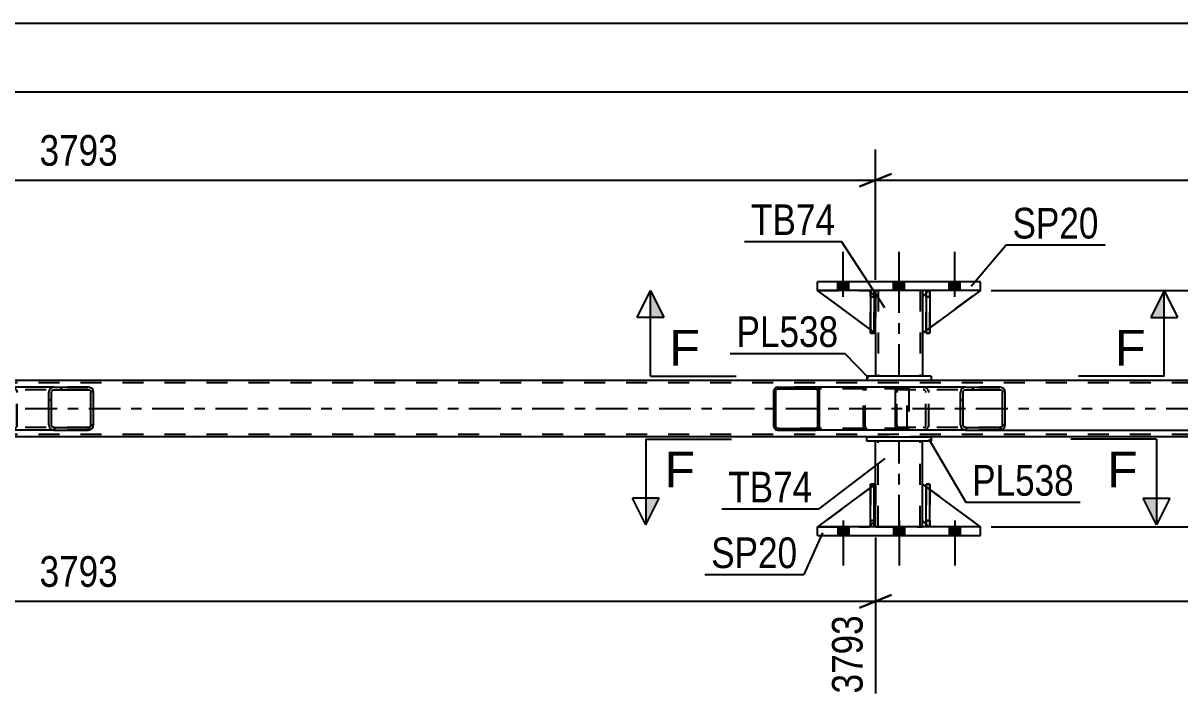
# Model space of a CAD drawing. Header units: millimetres. Extents: x 0 to 841, y 0 to 594.
# Drawn here: x 170.6 to 278.6, y 211.2 to 274.4 of the extents above; entities that cross this region are included whole.
import ezdxf

# ---------------------------------------------------------------- set-up
doc = ezdxf.new("R2010")
doc.units = ezdxf.units.MM
doc.linetypes.add('DXK_LINE_DOT2', pattern=[3.9198, 1.9599, -1.9599])
doc.linetypes.add('DXK_LINE_DOT3', pattern=[5.9187, 2.979, -0.9799, 0.9799, -0.9799])
doc.styles.add('Arial', font='ARIAL.TTF', dxfattribs={"height": 0.2})
doc.styles.add('Arial Narrow', font='ARIALN.TTF', dxfattribs={"height": 0.2})

# ---------------------------------------------------------------- blocks, each defined once
blk = doc.blocks.new('Bolt-318889060-3407 - 3381')
at = {"linetype": 'Continuous'}
for points in [[(246.66, 249.46), (247.7, 249.46), (247.7, 250.26), (246.66, 250.26)], [(246.66, 249.46), (247.7, 249.46), (247.7, 250.26), (246.66, 250.26)], [(246.66, 249.46), (247.7, 249.46), (247.7, 250.26), (246.66, 250.26)], [(251.86, 249.46), (252.9, 249.46), (252.9, 250.26), (251.86, 250.26)], [(251.86, 249.46), (252.9, 249.46), (252.9, 250.26), (251.86, 250.26)], [(257.06, 249.46), (258.1, 249.46), (258.1, 250.26), (257.06, 250.26)], [(257.06, 249.46), (258.1, 249.46), (258.1, 250.26), (257.06, 250.26)], [(257.06, 249.46), (258.1, 249.46), (258.1, 250.26), (257.06, 250.26)]]:
    blk.add_hatch(color=1, dxfattribs=at).paths.add_polyline_path(points)
at = {"color": 1, "linetype": 'Continuous'}
for p, q in [((247.18, 248.86), (247.18, 253.06)), ((247.18, 248.86), (247.18, 253.06)), ((247.18, 248.86), (247.18, 253.06)), ((252.38, 248.86), (252.38, 253.06)), ((252.38, 248.86), (252.38, 253.06)), ((257.58, 248.86), (257.58, 253.06)), ((257.58, 248.86), (257.58, 253.06)), ((257.58, 248.86), (257.58, 253.06)), ((246.66, 249.46), (246.66, 250.26)), ((246.66, 249.46), (246.66, 250.26)), ((246.66, 249.46), (246.66, 250.26)), ((247.7, 249.46), (247.7, 250.26)), ((247.7, 249.46), (247.7, 250.26)), ((247.7, 249.46), (247.7, 250.26)), ((251.86, 249.46), (251.86, 250.26)), ((251.86, 249.46), (251.86, 250.26)), ((252.9, 249.46), (252.9, 250.26)), ((252.9, 249.46), (252.9, 250.26)), ((257.06, 249.46), (257.06, 250.26)), ((257.06, 249.46), (257.06, 250.26)), ((257.06, 249.46), (257.06, 250.26)), ((258.1, 249.46), (258.1, 250.26)), ((258.1, 249.46), (258.1, 250.26)), ((258.1, 249.46), (258.1, 250.26))]:
    blk.add_line(p, q, dxfattribs=at)
blk = doc.blocks.new('Part-318889060-3523 - 3381')
at = {"linetype": 'Continuous'}
h = blk.add_hatch(dxfattribs=at)
h.set_pattern_fill('', scale=0.7, style=0, pattern_type=0)
h.set_pattern_definition([(45, (244.9313, 240.2271), (-1.57154, 1.57154), [])])
h.paths.add_polyline_path([(244.96, 240.1), (244.93, 240.23), (244.86, 240.33), (244.75, 240.4), (244.62, 240.42), (241.04, 240.42), (240.91, 240.4), (240.8, 240.33), (240.73, 240.23), (240.7, 240.1), (240.7, 236.74), (240.73, 236.62), (240.8, 236.52), (240.91, 236.45), (241.04, 236.42), (244.62, 236.42), (244.75, 236.45), (244.86, 236.52), (244.93, 236.62), (244.96, 236.74)])
h.paths.add_polyline_path([(244.77, 236.68), (244.74, 236.63), (244.68, 236.6), (244.62, 236.58), (241.04, 236.58), (240.98, 236.6), (240.92, 236.63), (240.88, 236.68), (240.87, 236.74), (240.87, 240.1), (240.88, 240.17), (240.92, 240.22), (240.98, 240.25), (241.04, 240.26), (244.62, 240.26), (244.68, 240.25), (244.74, 240.22), (244.77, 240.17), (244.79, 240.1), (244.79, 236.74)])
at = {"color": 2, "linetype": 'Continuous'}
for p, q in [((240.73, 240.23), (240.7, 240.1)), ((240.7, 236.74), (240.7, 240.1)), ((240.87, 240.1), (240.88, 240.17)), ((240.87, 236.74), (240.87, 240.1)), ((240.88, 240.17), (240.92, 240.22)), ((241.04, 240.42), (240.91, 240.4)), ((240.92, 240.22), (240.98, 240.25)), ((240.98, 240.25), (241.04, 240.26)), ((241.04, 240.42), (244.62, 240.42)), ((241.04, 240.26), (244.62, 240.26)), ((252.31, 240.42), (244.62, 240.42)), ((244.75, 240.4), (244.62, 240.42)), ((244.62, 240.26), (244.68, 240.25)), ((244.68, 240.25), (244.74, 240.22)), ((244.74, 240.22), (244.77, 240.17)), ((244.77, 240.17), (244.79, 240.1)), ((244.79, 236.74), (244.79, 240.1)), ((244.96, 240.1), (244.93, 240.23)), ((244.96, 236.74), (244.96, 240.1)), ((240.7, 236.74), (240.73, 236.62)), ((240.88, 236.68), (240.87, 236.74)), ((240.92, 236.63), (240.88, 236.68)), ((240.98, 236.6), (240.92, 236.63)), ((241.04, 236.58), (240.98, 236.6)), ((241.04, 236.58), (244.62, 236.58)), ((244.68, 236.6), (244.62, 236.58)), ((244.74, 236.63), (244.68, 236.6)), ((244.77, 236.68), (244.74, 236.63)), ((244.79, 236.74), (244.77, 236.68)), ((244.93, 236.62), (244.96, 236.74)), ((240.91, 236.45), (241.04, 236.42)), ((241.04, 236.42), (244.62, 236.42)), ((244.62, 236.42), (244.75, 236.45)), ((252.31, 236.42), (244.62, 236.42))]:
    blk.add_line(p, q, dxfattribs=at)
at = {"color": 7, "linetype": 'DXK_LINE_DOT2'}
for p, q in [((244.62, 240.42), (241.04, 240.42)), ((252.97, 240.26), (241.04, 240.26)), ((249.05, 240.1), (249.08, 240.23)), ((249.05, 236.74), (249.05, 240.1)), ((249.23, 240.17), (249.22, 240.1)), ((249.22, 236.74), (249.22, 240.1)), ((249.27, 240.22), (249.23, 240.17)), ((249.26, 240.4), (249.39, 240.42)), ((249.27, 240.22), (249.29, 240.23)), ((249.29, 240.23), (249.33, 240.25)), ((249.33, 240.25), (249.39, 240.26)), ((252.97, 240.42), (252.31, 240.42)), ((252.97, 240.42), (253.1, 240.4)), ((253.03, 240.25), (252.97, 240.26)), ((253.09, 240.22), (253.03, 240.25)), ((253.12, 240.17), (253.09, 240.22)), ((253.14, 240.1), (253.12, 240.17)), ((253.14, 236.74), (253.14, 240.1)), ((253.28, 240.23), (253.31, 240.1)), ((253.31, 240.1), (253.31, 236.74)), ((252.97, 236.58), (241.04, 236.58)), ((249.08, 236.62), (249.05, 236.74)), ((249.22, 236.74), (249.23, 236.68)), ((249.23, 236.68), (249.27, 236.63)), ((249.27, 236.63), (249.29, 236.62)), ((249.29, 236.62), (249.33, 236.6)), ((249.33, 236.6), (249.39, 236.58)), ((252.97, 236.58), (253.03, 236.6)), ((253.03, 236.6), (253.09, 236.63)), ((253.09, 236.63), (253.12, 236.68)), ((253.12, 236.68), (253.14, 236.74)), ((253.31, 236.74), (253.28, 236.62)), ((244.62, 236.42), (241.04, 236.42)), ((249.39, 236.42), (249.26, 236.45)), ((252.97, 236.42), (252.31, 236.42)), ((253.1, 236.45), (252.97, 236.42))]:
    blk.add_line(p, q, dxfattribs=at)
at = {"color": 2, "linetype": 'Continuous'}
for centre, start, end in [((241.03, 240.09), 110.7583, 155.68), ((244.63, 240.09), 24.32, 69.2417), ((241.03, 236.76), 204.32, 249.2417), ((244.63, 236.76), 290.7583, 335.68)]:
    blk.add_arc(centre, 0.331, start, end, dxfattribs=at)
at = {"color": 7, "linetype": 'DXK_LINE_DOT2'}
for centre, start, end in [((249.38, 240.09), 110.7583, 155.68), ((252.98, 240.09), 24.32, 69.2417), ((249.38, 236.76), 204.32, 249.2417), ((252.98, 236.76), 290.7583, 335.68)]:
    blk.add_arc(centre, 0.331, start, end, dxfattribs=at)
blk = doc.blocks.new('Bolt-318889060-3406 - 3381')
at = {"linetype": 'Continuous'}
for points in [[(247.7, 227.38), (246.66, 227.38), (246.66, 226.58), (247.7, 226.58)], [(247.7, 227.38), (246.66, 227.38), (246.66, 226.58), (247.7, 226.58)], [(247.7, 227.38), (246.66, 227.38), (246.66, 226.58), (247.7, 226.58)], [(252.9, 227.38), (251.86, 227.38), (251.86, 226.58), (252.9, 226.58)], [(252.9, 227.38), (251.86, 227.38), (251.86, 226.58), (252.9, 226.58)], [(258.1, 227.38), (257.06, 227.38), (257.06, 226.58), (258.1, 226.58)], [(258.1, 227.38), (257.06, 227.38), (257.06, 226.58), (258.1, 226.58)], [(258.1, 227.38), (257.06, 227.38), (257.06, 226.58), (258.1, 226.58)]]:
    blk.add_hatch(color=1, dxfattribs=at).paths.add_polyline_path(points)
at = {"color": 1, "linetype": 'Continuous'}
for p, q in [((247.18, 227.98), (247.18, 223.78)), ((247.18, 227.98), (247.18, 223.78)), ((247.18, 227.98), (247.18, 223.78)), ((252.38, 227.98), (252.38, 223.78)), ((252.38, 227.98), (252.38, 223.78)), ((257.58, 227.98), (257.58, 223.78)), ((257.58, 227.98), (257.58, 223.78)), ((257.58, 227.98), (257.58, 223.78)), ((246.66, 227.38), (246.66, 226.58)), ((246.66, 227.38), (246.66, 226.58)), ((246.66, 227.38), (246.66, 226.58)), ((247.7, 227.38), (247.7, 226.58)), ((247.7, 227.38), (247.7, 226.58)), ((247.7, 227.38), (247.7, 226.58)), ((251.86, 227.38), (251.86, 226.58)), ((251.86, 227.38), (251.86, 226.58)), ((252.9, 227.38), (252.9, 226.58)), ((252.9, 227.38), (252.9, 226.58)), ((257.06, 227.38), (257.06, 226.58)), ((257.06, 227.38), (257.06, 226.58)), ((257.06, 227.38), (257.06, 226.58)), ((258.1, 227.38), (258.1, 226.58)), ((258.1, 227.38), (258.1, 226.58)), ((258.1, 227.38), (258.1, 226.58))]:
    blk.add_line(p, q, dxfattribs=at)
blk = doc.blocks.new('Part-318889060-3601 - 3381')
at = {"color": 2, "linetype": 'Continuous'}
for p, q in [((249.73, 227.38), (249.73, 231.38)), ((249.73, 231.38), (250.05, 231.38)), ((250.05, 227.38), (250.05, 231.38)), ((249.73, 227.38), (249.73, 227.38)), ((249.73, 227.38), (249.73, 227.38)), ((250.05, 227.38), (249.73, 227.38)), ((250.05, 227.38), (250.05, 227.38))]:
    blk.add_line(p, q, dxfattribs=at)
at = {"color": 7, "linetype": 'DXK_LINE_DOT2'}
for p, q in [((249.73, 231.38), (249.73, 227.98)), ((250.05, 227.98), (250.05, 231.38)), ((249.73, 227.98), (249.73, 227.38)), ((249.73, 227.98), (250.05, 227.98)), ((250.05, 227.38), (250.05, 227.98)), ((249.73, 227.38), (249.73, 227.38)), ((250.05, 227.38), (250.05, 227.38)), ((250.05, 227.38), (250.05, 227.38))]:
    blk.add_line(p, q, dxfattribs=at)
blk = doc.blocks.new('Part-318889060-3461 - 3381')
at = {"color": 2, "linetype": 'Continuous'}
for p, q in [((249.38, 241.06), (111.6, 241.06)), ((504.59, 241.06), (255.38, 241.06)), ((249.38, 235.78), (111.6, 235.78)), ((504.59, 235.78), (255.38, 235.78))]:
    blk.add_line(p, q, dxfattribs=at)
at = {"color": 7, "linetype": 'DXK_LINE_DOT2'}
for p, q in [((255.38, 241.06), (249.38, 241.06)), ((773.71, 240.82), (111.6, 240.82)), ((773.71, 236.02), (111.6, 236.02)), ((255.38, 235.78), (249.38, 235.78))]:
    blk.add_line(p, q, dxfattribs=at)
at = {"color": 7, "linetype": 'DXK_LINE_DOT3'}
blk.add_line((111.6, 238.42), (773.71, 238.42), dxfattribs=at)
blk = doc.blocks.new('Part-318889060-3537 - 3381')
at = {"color": 2, "linetype": 'Continuous'}
for p, q in [((250.18, 249.46), (250.18, 248.86)), ((254.58, 249.46), (254.58, 248.86)), ((250.18, 245.46), (250.18, 241.46)), ((254.58, 245.46), (254.58, 241.46))]:
    blk.add_line(p, q, dxfattribs=at)
at = {"color": 7, "linetype": 'DXK_LINE_DOT2'}
for p, q in [((254.58, 249.46), (250.18, 249.46)), ((250.18, 248.86), (250.18, 245.46)), ((250.42, 249.46), (250.42, 241.46)), ((254.34, 249.46), (254.34, 241.46)), ((254.58, 248.86), (254.58, 245.46)), ((254.58, 241.46), (250.18, 241.46))]:
    blk.add_line(p, q, dxfattribs=at)
at = {"color": 7, "linetype": 'DXK_LINE_DOT3'}
blk.add_line((252.38, 241.46), (252.38, 249.46), dxfattribs=at)
blk = doc.blocks.new('Part-318889060-3595 - 3381')
at = {"color": 2, "linetype": 'Continuous'}
for p, q in [((250.05, 249.46), (249.73, 249.46)), ((249.73, 249.46), (249.73, 245.46)), ((250.05, 249.46), (250.05, 249.46)), ((250.05, 249.46), (250.05, 245.46)), ((250.05, 245.46), (249.73, 245.46))]:
    blk.add_line(p, q, dxfattribs=at)
at = {"color": 7, "linetype": 'DXK_LINE_DOT2'}
for p, q in [((249.73, 248.86), (249.73, 249.46)), ((250.05, 248.86), (249.73, 248.86)), ((249.73, 248.86), (249.73, 245.46)), ((250.05, 248.86), (250.05, 249.46)), ((250.05, 249.46), (250.05, 249.46)), ((250.05, 245.46), (250.05, 248.86))]:
    blk.add_line(p, q, dxfattribs=at)
blk = doc.blocks.new('Part-318889060-3510 - 3381')
at = {"color": 2, "linetype": 'Continuous'}
for p, q in [((255.38, 241.46), (249.38, 241.46)), ((249.38, 241.46), (249.38, 241.06)), ((255.38, 241.06), (249.38, 241.06)), ((255.38, 241.46), (255.38, 241.06))]:
    blk.add_line(p, q, dxfattribs=at)
blk = doc.blocks.new('Part-318889060-3517 - 3381')
at = {"color": 2, "linetype": 'Continuous'}
for p, q in [((255.25, 249.46), (254.93, 249.46)), ((254.93, 249.46), (254.93, 245.46)), ((255.25, 249.46), (255.25, 249.46)), ((255.25, 249.46), (255.25, 245.46)), ((255.25, 245.46), (254.93, 245.46))]:
    blk.add_line(p, q, dxfattribs=at)
at = {"color": 7, "linetype": 'DXK_LINE_DOT2'}
for p, q in [((254.93, 248.86), (254.93, 249.46)), ((255.25, 248.86), (254.93, 248.86)), ((254.93, 248.86), (254.93, 245.46)), ((255.25, 248.86), (255.25, 249.46)), ((255.25, 249.46), (255.25, 249.46)), ((255.25, 245.46), (255.25, 248.86))]:
    blk.add_line(p, q, dxfattribs=at)
blk = doc.blocks.new('Part-318889060-3522 - 3381')
at = {"linetype": 'Continuous'}
h = blk.add_hatch(dxfattribs=at)
h.set_pattern_fill('', scale=0.7, style=0, pattern_type=0)
h.set_pattern_definition([(45, (262.2634, 240.1284), (-1.57154, 1.57154), [])])
h.paths.add_polyline_path([(262.3, 239.94), (262.26, 240.13), (262.15, 240.28), (261.99, 240.39), (261.8, 240.42), (258.61, 240.42), (258.42, 240.39), (258.26, 240.28), (258.15, 240.13), (258.11, 239.94), (258.11, 236.9), (258.15, 236.72), (258.26, 236.57), (258.42, 236.46), (258.61, 236.42), (261.8, 236.42), (261.99, 236.46), (262.15, 236.57), (262.26, 236.72), (262.3, 236.9)])
h.paths.add_polyline_path([(262.03, 236.81), (261.98, 236.73), (261.9, 236.68), (261.8, 236.66), (258.61, 236.66), (258.52, 236.68), (258.44, 236.73), (258.38, 236.81), (258.36, 236.9), (258.36, 239.94), (258.38, 240.04), (258.44, 240.11), (258.52, 240.17), (258.61, 240.18), (261.8, 240.18), (261.9, 240.17), (261.98, 240.11), (262.03, 240.04), (262.05, 239.94), (262.05, 236.9)])
at = {"color": 2, "linetype": 'Continuous'}
for p, q in [((252.04, 239.94), (252.06, 240.13)), ((252.04, 236.9), (252.04, 239.94)), ((252.06, 240.13), (252.12, 240.28)), ((252.12, 240.28), (252.21, 240.39)), ((252.21, 240.39), (252.31, 240.42)), ((258.61, 240.42), (252.31, 240.42)), ((258.15, 240.13), (258.11, 239.94)), ((258.11, 236.9), (258.11, 239.94)), ((258.36, 239.94), (258.38, 240.04)), ((258.36, 236.9), (258.36, 239.94)), ((258.38, 240.04), (258.44, 240.11)), ((258.61, 240.42), (258.42, 240.39)), ((258.44, 240.11), (258.52, 240.17)), ((258.52, 240.17), (258.61, 240.18)), ((258.61, 240.42), (261.8, 240.42)), ((258.61, 240.18), (261.8, 240.18)), ((261.99, 240.39), (261.8, 240.42)), ((261.8, 240.18), (261.9, 240.17)), ((261.9, 240.17), (261.98, 240.11)), ((261.98, 240.11), (262.03, 240.04)), ((262.03, 240.04), (262.05, 239.94)), ((262.05, 236.9), (262.05, 239.94)), ((262.3, 239.94), (262.26, 240.13)), ((262.3, 236.9), (262.3, 239.94)), ((252.06, 236.72), (252.04, 236.9)), ((252.12, 236.57), (252.06, 236.72)), ((258.11, 236.9), (258.15, 236.72)), ((258.38, 236.81), (258.36, 236.9)), ((258.44, 236.73), (258.38, 236.81)), ((258.52, 236.68), (258.44, 236.73)), ((258.61, 236.66), (258.52, 236.68)), ((258.61, 236.66), (261.8, 236.66)), ((261.9, 236.68), (261.8, 236.66)), ((261.98, 236.73), (261.9, 236.68)), ((262.03, 236.81), (261.98, 236.73)), ((262.05, 236.9), (262.03, 236.81)), ((262.26, 236.72), (262.3, 236.9)), ((252.21, 236.46), (252.12, 236.57)), ((252.31, 236.42), (252.21, 236.46)), ((258.61, 236.42), (252.31, 236.42)), ((258.42, 236.46), (258.61, 236.42)), ((258.61, 236.42), (261.8, 236.42)), ((261.8, 236.42), (261.99, 236.46))]:
    blk.add_line(p, q, dxfattribs=at)
at = {"color": 7, "linetype": 'DXK_LINE_DOT2'}
for p, q in [((252.19, 240.04), (252.18, 239.94)), ((252.18, 236.9), (252.18, 239.94)), ((252.22, 240.11), (252.19, 240.04)), ((252.26, 240.17), (252.22, 240.11)), ((252.31, 240.18), (252.26, 240.17)), ((261.8, 240.18), (252.31, 240.18)), ((253.31, 240.18), (253.31, 240.42)), ((254.65, 240.42), (254.84, 240.39)), ((254.74, 240.17), (254.65, 240.18)), ((254.83, 240.11), (254.74, 240.17)), ((254.88, 240.04), (254.83, 240.11)), ((254.9, 239.94), (254.88, 240.04)), ((254.9, 236.9), (254.9, 239.94)), ((255.11, 240.13), (255.15, 239.94)), ((255.15, 236.9), (255.15, 239.94)), ((261.8, 240.42), (258.61, 240.42)), ((252.18, 236.9), (252.19, 236.81)), ((252.19, 236.81), (252.22, 236.73)), ((252.22, 236.73), (252.26, 236.68)), ((252.26, 236.68), (252.31, 236.66)), ((261.8, 236.66), (252.31, 236.66)), ((253.31, 236.42), (253.31, 236.66)), ((254.65, 236.66), (254.74, 236.68)), ((254.74, 236.68), (254.83, 236.73)), ((254.83, 236.73), (254.88, 236.81)), ((254.88, 236.81), (254.9, 236.9)), ((255.15, 236.9), (255.11, 236.72)), ((254.84, 236.46), (254.65, 236.42)), ((261.8, 236.42), (258.61, 236.42))]:
    blk.add_line(p, q, dxfattribs=at)
for centre, start, end in [((254.66, 239.93), 23.8494, 68.8059), ((254.66, 236.92), 291.1941, 336.1506)]:
    blk.add_arc(centre, 0.492, start, end, dxfattribs=at)
at = {"color": 2, "linetype": 'Continuous'}
for centre, start, end in [((258.6, 239.93), 111.1941, 156.1506), ((261.81, 239.93), 23.8494, 68.8059), ((258.6, 236.92), 203.8494, 248.8059), ((261.81, 236.92), 291.1941, 336.1506)]:
    blk.add_arc(centre, 0.492, start, end, dxfattribs=at)
blk = doc.blocks.new('Part-318889060-3524 - 3381')
at = {"linetype": 'Continuous'}
h = blk.add_hatch(dxfattribs=at)
h.set_pattern_fill('', scale=0.7, style=0, pattern_type=0)
h.set_pattern_definition([(45, (177.1292, 240.1284), (-1.57154, 1.57154), [])])
h.paths.add_polyline_path([(177.17, 239.94), (177.13, 240.13), (177.02, 240.28), (176.86, 240.39), (176.66, 240.42), (173.48, 240.42), (173.29, 240.39), (173.12, 240.28), (173.02, 240.13), (172.98, 239.94), (172.98, 236.9), (173.02, 236.72), (173.12, 236.57), (173.29, 236.46), (173.48, 236.42), (176.66, 236.42), (176.86, 236.46), (177.02, 236.57), (177.13, 236.72), (177.17, 236.9)])
h.paths.add_polyline_path([(176.9, 236.81), (176.84, 236.73), (176.76, 236.68), (176.66, 236.66), (173.48, 236.66), (173.38, 236.68), (173.3, 236.73), (173.25, 236.81), (173.23, 236.9), (173.23, 239.94), (173.25, 240.04), (173.3, 240.11), (173.38, 240.17), (173.48, 240.18), (176.66, 240.18), (176.76, 240.17), (176.84, 240.11), (176.9, 240.04), (176.92, 239.94), (176.92, 236.9)])
at = {"color": 2, "linetype": 'Continuous'}
for p, q in [((166.91, 239.94), (166.93, 240.13)), ((166.91, 236.9), (166.91, 239.94)), ((166.93, 240.13), (166.99, 240.28)), ((166.99, 240.28), (167.08, 240.39)), ((167.08, 240.39), (167.18, 240.42)), ((173.48, 240.42), (167.18, 240.42)), ((173.02, 240.13), (172.98, 239.94)), ((172.98, 236.9), (172.98, 239.94)), ((173.23, 239.94), (173.25, 240.04)), ((173.23, 236.9), (173.23, 239.94)), ((173.25, 240.04), (173.3, 240.11)), ((173.48, 240.42), (173.29, 240.39)), ((173.3, 240.11), (173.38, 240.17)), ((173.38, 240.17), (173.48, 240.18)), ((173.48, 240.42), (176.66, 240.42)), ((173.48, 240.18), (176.66, 240.18)), ((176.86, 240.39), (176.66, 240.42)), ((176.66, 240.18), (176.76, 240.17)), ((176.76, 240.17), (176.84, 240.11)), ((176.84, 240.11), (176.9, 240.04)), ((176.9, 240.04), (176.92, 239.94)), ((176.92, 236.9), (176.92, 239.94)), ((177.17, 239.94), (177.13, 240.13)), ((177.17, 236.9), (177.17, 239.94)), ((166.93, 236.72), (166.91, 236.9)), ((166.99, 236.57), (166.93, 236.72)), ((172.98, 236.9), (173.02, 236.72)), ((173.25, 236.81), (173.23, 236.9)), ((173.3, 236.73), (173.25, 236.81)), ((173.38, 236.68), (173.3, 236.73)), ((173.48, 236.66), (173.38, 236.68)), ((173.48, 236.66), (176.66, 236.66)), ((176.76, 236.68), (176.66, 236.66)), ((176.84, 236.73), (176.76, 236.68)), ((176.9, 236.81), (176.84, 236.73)), ((176.92, 236.9), (176.9, 236.81)), ((177.13, 236.72), (177.17, 236.9)), ((167.08, 236.46), (166.99, 236.57)), ((167.18, 236.42), (167.08, 236.46)), ((173.48, 236.42), (167.18, 236.42)), ((173.29, 236.46), (173.48, 236.42)), ((173.48, 236.42), (176.66, 236.42)), ((176.66, 236.42), (176.86, 236.46))]:
    blk.add_line(p, q, dxfattribs=at)
at = {"color": 7, "linetype": 'DXK_LINE_DOT2'}
for p, q in [((167.05, 240.04), (167.04, 239.94)), ((167.04, 236.9), (167.04, 239.94)), ((167.08, 240.11), (167.05, 240.04)), ((167.13, 240.17), (167.08, 240.11)), ((167.18, 240.18), (167.13, 240.17)), ((176.66, 240.18), (167.18, 240.18)), ((168.17, 240.18), (168.17, 240.42)), ((169.51, 240.42), (169.71, 240.39)), ((169.61, 240.17), (169.51, 240.18)), ((169.69, 240.11), (169.61, 240.17)), ((169.75, 240.04), (169.69, 240.11)), ((169.77, 239.94), (169.75, 240.04)), ((169.77, 236.9), (169.77, 239.94)), ((169.98, 240.13), (170.02, 239.94)), ((170.02, 236.9), (170.02, 239.94)), ((176.66, 240.42), (173.48, 240.42)), ((167.04, 236.9), (167.05, 236.81)), ((167.05, 236.81), (167.08, 236.73)), ((167.08, 236.73), (167.13, 236.68)), ((167.13, 236.68), (167.18, 236.66)), ((176.66, 236.66), (167.18, 236.66)), ((168.17, 236.42), (168.17, 236.66)), ((169.51, 236.66), (169.61, 236.68)), ((169.61, 236.68), (169.69, 236.73)), ((169.69, 236.73), (169.75, 236.81)), ((169.75, 236.81), (169.77, 236.9)), ((170.02, 236.9), (169.98, 236.72)), ((169.71, 236.46), (169.51, 236.42)), ((176.66, 236.42), (173.48, 236.42))]:
    blk.add_line(p, q, dxfattribs=at)
for centre, start, end in [((169.53, 239.93), 23.8494, 68.8059), ((169.53, 236.92), 291.1941, 336.1506)]:
    blk.add_arc(centre, 0.492, start, end, dxfattribs=at)
at = {"color": 2, "linetype": 'Continuous'}
for centre, start, end in [((173.47, 239.93), 111.1941, 156.1506), ((176.68, 239.93), 23.8494, 68.8059), ((173.47, 236.92), 203.8494, 248.8059), ((176.68, 236.92), 291.1941, 336.1506)]:
    blk.add_arc(centre, 0.492, start, end, dxfattribs=at)
blk = doc.blocks.new('Part-318889060-3539 - 3381')
at = {"color": 7, "linetype": 'DXK_LINE_DOT2'}
for p, q in [((249.73, 248.86), (249.73, 249.46)), ((249.73, 249.46), (249.73, 249.46)), ((249.73, 249.46), (249.73, 245.46)), ((250.05, 249.46), (249.73, 249.46)), ((249.73, 245.46), (249.73, 248.86)), ((249.73, 248.86), (250.05, 248.86)), ((250.05, 248.86), (250.05, 249.46)), ((250.05, 245.46), (250.05, 249.46)), ((250.05, 248.86), (250.05, 245.46)), ((249.73, 245.46), (250.05, 245.46))]:
    blk.add_line(p, q, dxfattribs=at)
blk = doc.blocks.new('Part-318889060-3545 - 3381')
at = {"color": 2, "linetype": 'Continuous'}
for p, q in [((244.78, 226.58), (244.78, 227.38)), ((259.98, 227.38), (244.78, 227.38)), ((259.98, 226.58), (259.98, 227.38)), ((244.78, 226.58), (259.98, 226.58))]:
    blk.add_line(p, q, dxfattribs=at)
at = {"color": 7, "linetype": 'DXK_LINE_DOT2'}
for p, q in [((244.78, 226.58), (244.78, 227.38)), ((259.98, 226.58), (259.98, 227.38))]:
    blk.add_line(p, q, dxfattribs=at)
blk = doc.blocks.new('Part-318889060-3550 - 3381')
at = {"color": 2, "linetype": 'Continuous'}
for p, q in [((244.78, 249.46), (244.78, 250.26)), ((259.98, 250.26), (244.78, 250.26)), ((259.98, 249.46), (259.98, 250.26)), ((259.98, 249.46), (244.78, 249.46))]:
    blk.add_line(p, q, dxfattribs=at)
at = {"color": 7, "linetype": 'DXK_LINE_DOT2'}
for p, q in [((244.78, 249.46), (244.78, 250.26)), ((259.98, 249.46), (259.98, 250.26))]:
    blk.add_line(p, q, dxfattribs=at)
blk = doc.blocks.new('Part-318889060-3555 - 3381')
at = {"color": 2, "linetype": 'Continuous'}
for p, q in [((250.18, 231.38), (250.18, 235.38)), ((254.58, 231.38), (254.58, 235.38)), ((250.18, 227.38), (250.18, 227.98)), ((254.58, 227.38), (254.58, 227.98))]:
    blk.add_line(p, q, dxfattribs=at)
at = {"color": 7, "linetype": 'DXK_LINE_DOT2'}
for p, q in [((254.58, 235.38), (250.18, 235.38)), ((250.42, 227.38), (250.42, 235.38)), ((254.34, 227.38), (254.34, 235.38)), ((250.18, 227.98), (250.18, 231.38)), ((254.58, 227.98), (254.58, 231.38)), ((250.18, 227.38), (254.58, 227.38))]:
    blk.add_line(p, q, dxfattribs=at)
at = {"color": 7, "linetype": 'DXK_LINE_DOT3'}
blk.add_line((252.38, 227.38), (252.38, 235.38), dxfattribs=at)
blk = doc.blocks.new('Part-318889060-3560 - 3381')
at = {"color": 2, "linetype": 'Continuous'}
for p, q in [((249.38, 235.78), (255.38, 235.78)), ((249.38, 235.38), (249.38, 235.78)), ((255.38, 235.78), (255.38, 235.38)), ((255.38, 235.38), (249.38, 235.38))]:
    blk.add_line(p, q, dxfattribs=at)
blk = doc.blocks.new('Part-318889060-3562 - 3381')
at = {"color": 7, "linetype": 'DXK_LINE_DOT2'}
for p, q in [((255.25, 231.38), (254.93, 231.38)), ((254.93, 227.98), (254.93, 231.38)), ((254.93, 227.38), (254.93, 231.38)), ((255.25, 231.38), (255.25, 227.98)), ((255.25, 227.38), (255.25, 231.38)), ((255.25, 227.98), (254.93, 227.98)), ((254.93, 227.38), (254.93, 227.98)), ((255.25, 227.98), (255.25, 227.38)), ((255.25, 227.38), (254.93, 227.38)), ((255.25, 227.38), (255.25, 227.38))]:
    blk.add_line(p, q, dxfattribs=at)
blk = doc.blocks.new('Part-318889060-3564 - 3381')
at = {"color": 2, "linetype": 'Continuous'}
for p, q in [((254.93, 227.38), (254.93, 231.38)), ((254.93, 231.38), (255.25, 231.38)), ((255.25, 227.38), (255.25, 231.38)), ((254.93, 227.38), (254.93, 227.38)), ((254.93, 227.38), (254.93, 227.38)), ((255.25, 227.38), (254.93, 227.38)), ((255.25, 227.38), (255.25, 227.38))]:
    blk.add_line(p, q, dxfattribs=at)
at = {"color": 7, "linetype": 'DXK_LINE_DOT2'}
for p, q in [((254.93, 231.38), (254.93, 227.98)), ((255.25, 227.98), (255.25, 231.38)), ((254.93, 227.98), (254.93, 227.38)), ((254.93, 227.98), (255.25, 227.98)), ((255.25, 227.38), (255.25, 227.98)), ((254.93, 227.38), (254.93, 227.38)), ((255.25, 227.38), (255.25, 227.38)), ((255.25, 227.38), (255.25, 227.38))]:
    blk.add_line(p, q, dxfattribs=at)
blk = doc.blocks.new('Part-318889060-3591 - 3381')
at = {"color": 2, "linetype": 'Continuous'}
for p, q in [((254.93, 249.22), (254.58, 248.86)), ((254.58, 248.86), (254.58, 245.46)), ((259.98, 249.46), (255.25, 245.96)), ((254.93, 245.73), (254.58, 245.46))]:
    blk.add_line(p, q, dxfattribs=at)
at = {"color": 7, "linetype": 'DXK_LINE_DOT2'}
for p, q in [((255.18, 249.46), (254.93, 249.22)), ((259.98, 249.46), (255.18, 249.46)), ((255.25, 245.96), (254.93, 245.73))]:
    blk.add_line(p, q, dxfattribs=at)
blk = doc.blocks.new('Part-318889060-3592 - 3381')
at = {"color": 7, "linetype": 'DXK_LINE_DOT2'}
for p, q in [((255.18, 249.46), (254.58, 248.86)), ((254.58, 245.46), (259.98, 249.46)), ((254.58, 248.86), (254.58, 245.46)), ((259.98, 249.46), (255.18, 249.46))]:
    blk.add_line(p, q, dxfattribs=at)
blk = doc.blocks.new('Part-318889060-3593 - 3381')
at = {"color": 2, "linetype": 'Continuous'}
for p, q in [((249.73, 245.8), (244.78, 249.46)), ((249.73, 249.31), (249.58, 249.46)), ((250.18, 248.86), (250.05, 248.99)), ((250.18, 248.86), (250.18, 248.86)), ((250.18, 245.46), (250.18, 248.86)), ((250.05, 245.56), (250.18, 245.46)), ((250.18, 245.46), (250.18, 245.46))]:
    blk.add_line(p, q, dxfattribs=at)
at = {"color": 7, "linetype": 'DXK_LINE_DOT2'}
for p, q in [((249.58, 249.46), (244.78, 249.46)), ((249.58, 249.46), (250.18, 248.86)), ((250.05, 248.99), (249.73, 249.31)), ((250.18, 248.86), (250.18, 245.46)), ((250.05, 245.56), (249.73, 245.8))]:
    blk.add_line(p, q, dxfattribs=at)
blk = doc.blocks.new('Part-318889060-3594 - 3381')
at = {"color": 7, "linetype": 'DXK_LINE_DOT2'}
for p, q in [((250.18, 245.46), (244.78, 249.46)), ((244.78, 249.46), (249.58, 249.46)), ((249.58, 249.46), (250.18, 248.86)), ((250.18, 248.86), (249.58, 249.46)), ((250.18, 248.86), (250.18, 245.46)), ((250.18, 248.86), (250.18, 248.86)), ((250.18, 248.86), (250.18, 245.46))]:
    blk.add_line(p, q, dxfattribs=at)
blk = doc.blocks.new('Part-318889060-3599 - 3381')
at = {"color": 7, "linetype": 'DXK_LINE_DOT2'}
for p, q in [((250.05, 231.38), (249.73, 231.38)), ((249.73, 227.98), (249.73, 231.38)), ((249.73, 227.38), (249.73, 231.38)), ((250.05, 231.38), (250.05, 227.86)), ((250.05, 227.38), (250.05, 231.38)), ((250.05, 227.98), (249.73, 227.98)), ((249.73, 227.38), (249.73, 227.98)), ((250.05, 227.38), (249.73, 227.38)), ((250.05, 227.86), (250.05, 227.38)), ((250.05, 227.38), (250.05, 227.38))]:
    blk.add_line(p, q, dxfattribs=at)
blk = doc.blocks.new('Part-318889060-3602 - 3381')
at = {"color": 7, "linetype": 'DXK_LINE_DOT2'}
for p, q in [((250.18, 231.38), (244.78, 227.38)), ((250.18, 227.98), (250.18, 231.38)), ((250.18, 231.38), (250.18, 227.98)), ((249.58, 227.38), (250.18, 227.98)), ((250.18, 227.98), (249.58, 227.38)), ((250.18, 227.98), (250.18, 227.98)), ((244.78, 227.38), (249.58, 227.38))]:
    blk.add_line(p, q, dxfattribs=at)
blk = doc.blocks.new('Part-318889060-3603 - 3381')
at = {"color": 7, "linetype": 'DXK_LINE_DOT2'}
for p, q in [((250.05, 231.29), (249.73, 231.05)), ((250.18, 227.98), (250.18, 231.38)), ((250.18, 227.98), (249.58, 227.38)), ((244.78, 227.38), (244.78, 227.38)), ((244.78, 227.38), (244.78, 227.38)), ((249.58, 227.38), (244.78, 227.38)), ((249.58, 227.38), (249.58, 227.38)), ((250.05, 227.86), (249.73, 227.54))]:
    blk.add_line(p, q, dxfattribs=at)
at = {"color": 2, "linetype": 'Continuous'}
for p, q in [((250.18, 231.38), (250.05, 231.29)), ((250.18, 227.98), (250.18, 231.38)), ((249.73, 231.05), (244.78, 227.38)), ((250.18, 227.98), (250.05, 227.86)), ((250.18, 227.98), (250.18, 227.98)), ((249.73, 227.54), (249.58, 227.38))]:
    blk.add_line(p, q, dxfattribs=at)
blk = doc.blocks.new('Part-318889060-3604 - 3381')
at = {"color": 7, "linetype": 'DXK_LINE_DOT2'}
for p, q in [((254.93, 248.86), (254.93, 249.46)), ((254.93, 249.46), (254.93, 249.46)), ((254.93, 249.46), (254.93, 245.46)), ((255.25, 249.46), (254.93, 249.46)), ((254.93, 245.46), (254.93, 248.86)), ((254.93, 248.86), (255.25, 248.86)), ((255.25, 248.86), (255.25, 249.46)), ((255.25, 245.46), (255.25, 249.46)), ((255.25, 248.86), (255.25, 245.46)), ((254.93, 245.46), (255.25, 245.46))]:
    blk.add_line(p, q, dxfattribs=at)
blk = doc.blocks.new('Part-318889060-3605 - 3381')
at = {"color": 7, "linetype": 'DXK_LINE_DOT2'}
for p, q in [((254.58, 227.98), (254.58, 231.38)), ((254.58, 231.38), (259.98, 227.38)), ((255.18, 227.38), (254.58, 227.98)), ((259.98, 227.38), (255.18, 227.38))]:
    blk.add_line(p, q, dxfattribs=at)
blk = doc.blocks.new('Part-318889060-3606 - 3381')
at = {"color": 2, "linetype": 'Continuous'}
for p, q in [((254.58, 227.98), (254.58, 231.38)), ((254.93, 231.12), (254.58, 231.38)), ((259.98, 227.38), (255.25, 230.88)), ((254.93, 227.63), (254.58, 227.98))]:
    blk.add_line(p, q, dxfattribs=at)
at = {"color": 7, "linetype": 'DXK_LINE_DOT2'}
for p, q in [((255.25, 230.88), (254.93, 231.12)), ((255.18, 227.38), (254.93, 227.63)), ((259.98, 227.38), (255.18, 227.38)), ((259.98, 227.38), (259.98, 227.38)), ((259.98, 227.38), (259.98, 227.38))]:
    blk.add_line(p, q, dxfattribs=at)
blk = doc.blocks.new('StraightDimension-318889060-3708 - 3381')
at = {"color": 7, "linetype": 'Continuous'}
blk.add_line((101.38, 274.42), (784.57, 274.42), dxfattribs=at)
blk = doc.blocks.new('StraightDimension-318889060-3726 - 3381')
at = {"color": 7, "linetype": 'Continuous'}
for p, q in [((250.18, 250.46), (250.18, 262.61)), ((251.68, 260.36), (248.68, 259.16)), ((250.18, 259.76), (505.39, 259.76))]:
    blk.add_line(p, q, dxfattribs=at)
blk = doc.blocks.new('StraightDimension-318889060-3732 - 3381')
at = {"color": 7, "linetype": 'Continuous'}
for p, q in [((250.18, 250.46), (250.18, 262.61)), ((248.68, 259.16), (251.68, 260.36)), ((101.38, 259.76), (250.18, 259.76))]:
    blk.add_line(p, q, dxfattribs=at)
at = {"color": 0}
blk.add_wipeout([(180.03, 260.51), (180.03, 264.71), (171.52, 264.71), (171.52, 260.51)], dxfattribs=at)
at = {"color": 3, "style": 'Arial Narrow'}
blk.add_text('3793', height=2.863, dxfattribs=at).set_placement((172.12, 261.11))
blk = doc.blocks.new('StraightDimension-318889060-3778 - 3381')
at = {"color": 7, "linetype": 'Continuous'}
for p, q in [((288.43, 247.96), (287.23, 250.96)), ((260.98, 249.46), (290.23, 249.46)), ((287.83, 236.42), (287.83, 249.46)), ((287.23, 237.92), (288.43, 234.92)), ((260.97, 236.42), (290.23, 236.42))]:
    blk.add_line(p, q, dxfattribs=at)
at = {"color": 0}
blk.add_wipeout([(287.08, 246.29), (282.88, 246.29), (282.88, 239.6), (287.08, 239.6)], dxfattribs=at)
at = {"color": 3, "style": 'Arial Narrow'}
blk.add_text('326', height=2.863, rotation=90.0002, dxfattribs=at).set_placement((286.48, 240.2))
blk = doc.blocks.new('StraightDimension-318889060-3806 - 3381')
at = {"color": 7, "linetype": 'Continuous'}
for p, q in [((287.23, 237.92), (288.43, 234.92)), ((260.97, 236.42), (290.23, 236.42)), ((287.83, 227.38), (287.83, 236.42)), ((288.43, 225.88), (287.23, 228.88)), ((260.98, 227.38), (290.23, 227.38))]:
    blk.add_line(p, q, dxfattribs=at)
at = {"color": 0}
blk.add_wipeout([(287.08, 235.25), (282.88, 235.25), (282.88, 228.56), (287.08, 228.56)], dxfattribs=at)
at = {"color": 3, "style": 'Arial Narrow'}
blk.add_text('226', height=2.863, rotation=90.0002, dxfattribs=at).set_placement((286.48, 229.16))
blk = doc.blocks.new('StraightDimension-318889060-3835 - 3381')
at = {"color": 7, "linetype": 'Continuous'}
for p, q in [((250.18, 226.38), (250.18, 211.82)), ((101.38, 220.43), (250.18, 220.43)), ((248.68, 219.83), (251.68, 221.03))]:
    blk.add_line(p, q, dxfattribs=at)
at = {"color": 0}
blk.add_wipeout([(180.03, 221.18), (180.03, 225.38), (171.52, 225.38), (171.52, 221.18)], dxfattribs=at)
at = {"color": 3, "style": 'Arial Narrow'}
blk.add_text('3793', height=2.863, dxfattribs=at).set_placement((172.12, 221.78))
at = {"color": 0, "linetype": 'Continuous'}
blk.add_wipeout([(249.58, 219.73), (245.38, 219.73), (245.38, 211.22), (249.58, 211.22)], dxfattribs=at)
at = {"color": 3, "linetype": 'Continuous', "style": 'Arial Narrow'}
blk.add_text('3793', height=2.863, rotation=90.0002, dxfattribs=at).set_placement((248.98, 211.82))
blk = doc.blocks.new('StraightDimension-318889060-3842 - 3381')
at = {"color": 7, "linetype": 'Continuous'}
for p, q in [((250.18, 226.38), (250.18, 211.82)), ((251.68, 221.03), (248.68, 219.83)), ((250.18, 220.43), (505.39, 220.43))]:
    blk.add_line(p, q, dxfattribs=at)
blk = doc.blocks.new('StraightDimension-318889060-9233 - 3381')
at = {"color": 7, "linetype": 'Continuous'}
blk.add_line((101.38, 268.01), (783.93, 268.01), dxfattribs=at)
blk = doc.blocks.new('Mark-318889060-3533 - 3381')
at = {"color": 30, "linetype": 'Continuous'}
for p in [(237.96, 254.03), (251.07, 247.85)]:
    blk.add_line(p, (247.02, 254.03), dxfattribs=at)
at = {"color": 0}
blk.add_wipeout([(246.42, 254.63), (246.42, 257.63), (238.56, 257.63), (238.56, 254.63)], dxfattribs=at)
blk.add_wipeout([(246.42, 254.63), (246.42, 257.63), (238.56, 257.63), (238.56, 254.63)], dxfattribs=at)
at = {"color": 3, "style": 'Arial Narrow'}
blk.add_text('TB74', height=2.863, dxfattribs=at).set_placement((238.56, 254.63))
blk = doc.blocks.new('Mark-318889060-3506 - 3381')
at = {"color": 30, "linetype": 'Continuous'}
for p in [(236.61, 243.58), (249.55, 241.27)]:
    blk.add_line(p, (247.31, 243.58), dxfattribs=at)
at = {"color": 0}
blk.add_wipeout([(246.71, 244.18), (246.71, 247.18), (237.21, 247.18), (237.21, 244.18)], dxfattribs=at)
blk.add_wipeout([(246.71, 244.18), (246.71, 247.18), (237.21, 247.18), (237.21, 244.18)], dxfattribs=at)
at = {"color": 3, "style": 'Arial Narrow'}
blk.add_text('PL538', height=2.863, dxfattribs=at).set_placement((237.21, 244.18))
blk = doc.blocks.new('Mark-318889060-3541 - 3381')
at = {"color": 30, "linetype": 'Continuous'}
for p in [(245.24, 226.83), (234.24, 222.93)]:
    blk.add_line(p, (243.48, 222.93), dxfattribs=at)
at = {"color": 0}
blk.add_wipeout([(242.88, 223.53), (242.88, 226.53), (234.84, 226.53), (234.84, 223.53)], dxfattribs=at)
blk.add_wipeout([(242.88, 223.53), (242.88, 226.53), (234.84, 226.53), (234.84, 223.53)], dxfattribs=at)
at = {"color": 3, "style": 'Arial Narrow'}
blk.add_text('SP20', height=2.863, dxfattribs=at).set_placement((234.84, 223.53))
blk = doc.blocks.new('Mark-318889060-3546 - 3381')
at = {"color": 30, "linetype": 'Continuous'}
for p, q in [((259.12, 249.86), (262.38, 253.71)), ((262.38, 253.71), (271.62, 253.71))]:
    blk.add_line(p, q, dxfattribs=at)
at = {"color": 0}
blk.add_wipeout([(271.02, 254.31), (271.02, 257.31), (262.98, 257.31), (262.98, 254.31)], dxfattribs=at)
blk.add_wipeout([(271.02, 254.31), (271.02, 257.31), (262.98, 257.31), (262.98, 254.31)], dxfattribs=at)
at = {"color": 3, "style": 'Arial Narrow'}
blk.add_text('SP20', height=2.863, dxfattribs=at).set_placement((262.98, 254.31))
blk = doc.blocks.new('Mark-318889060-3551 - 3381')
at = {"color": 30, "linetype": 'Continuous'}
for p in [(251.07, 233.77), (235.83, 229.06)]:
    blk.add_line(p, (244.88, 229.06), dxfattribs=at)
at = {"color": 0}
blk.add_wipeout([(244.28, 229.66), (244.28, 232.66), (236.43, 232.66), (236.43, 229.66)], dxfattribs=at)
blk.add_wipeout([(244.28, 229.66), (244.28, 232.66), (236.43, 232.66), (236.43, 229.66)], dxfattribs=at)
at = {"color": 3, "style": 'Arial Narrow'}
blk.add_text('TB74', height=2.863, dxfattribs=at).set_placement((236.43, 229.66))
blk = doc.blocks.new('Mark-318889060-3556 - 3381')
at = {"color": 30, "linetype": 'Continuous'}
for p, q in [((255.18, 235.58), (258.61, 229.69)), ((258.61, 229.69), (269.31, 229.69))]:
    blk.add_line(p, q, dxfattribs=at)
at = {"color": 0}
blk.add_wipeout([(268.71, 230.29), (268.71, 233.29), (259.21, 233.29), (259.21, 230.29)], dxfattribs=at)
blk.add_wipeout([(268.71, 230.29), (268.71, 233.29), (259.21, 233.29), (259.21, 230.29)], dxfattribs=at)
at = {"color": 3, "style": 'Arial Narrow'}
blk.add_text('PL538', height=2.863, dxfattribs=at).set_placement((259.21, 230.29))
blk = doc.blocks.new('SectionMark-318889060-3884 - 3381')
at = {"linetype": 'Continuous'}
for points in [[(230.43, 246.94), (229.18, 246.94), (229.18, 249.44)], [(277.15, 246.94), (275.9, 246.94), (277.15, 249.44)]]:
    blk.add_hatch(color=6, dxfattribs=at).paths.add_polyline_path(points)
at = {"color": 6, "linetype": 'Continuous'}
for p, q in [((227.93, 246.94), (229.18, 249.44)), ((229.18, 241.44), (229.18, 249.44)), ((229.18, 249.44), (230.43, 246.94)), ((277.15, 249.44), (275.9, 246.94)), ((277.15, 241.44), (277.15, 249.44)), ((277.15, 249.44), (278.4, 246.94)), ((230.43, 246.94), (227.93, 246.94)), ((275.9, 246.94), (278.4, 246.94)), ((229.18, 241.44), (237.18, 241.44)), ((277.15, 241.44), (269.15, 241.44))]:
    blk.add_line(p, q, dxfattribs=at)
at = {"color": 0, "linetype": 'Continuous'}
for points in [[(233.78, 242.44), (233.78, 245.94), (230.93, 245.94), (230.93, 242.44)], [(275.4, 242.44), (275.4, 245.94), (272.55, 245.94), (272.55, 242.44)]]:
    blk.add_wipeout(points, dxfattribs=at)
at = {"color": 3, "linetype": 'Continuous', "style": 'Arial'}
for p in [(230.93, 242.44), (272.55, 242.44)]:
    blk.add_text('F', height=3.34, dxfattribs=at).set_placement(p)
blk = doc.blocks.new('SectionMark-318889060-3888 - 3381')
at = {"linetype": 'Continuous'}
for points in [[(228.73, 230.07), (229.98, 230.07), (228.73, 227.57)], [(275.17, 230.07), (276.42, 230.07), (276.42, 227.57)]]:
    blk.add_hatch(color=6, dxfattribs=at).paths.add_polyline_path(points)
at = {"color": 6, "linetype": 'Continuous'}
for p, q in [((228.73, 235.57), (236.73, 235.57)), ((228.73, 235.57), (228.73, 227.57)), ((276.42, 235.57), (268.42, 235.57)), ((276.42, 235.57), (276.42, 227.57)), ((228.73, 227.57), (227.48, 230.07)), ((229.98, 230.07), (227.48, 230.07)), ((228.73, 227.57), (229.98, 230.07)), ((275.17, 230.07), (277.67, 230.07)), ((276.42, 227.57), (275.17, 230.07)), ((277.67, 230.07), (276.42, 227.57))]:
    blk.add_line(p, q, dxfattribs=at)
at = {"color": 0, "linetype": 'Continuous'}
for points in [[(233.33, 231.07), (233.33, 234.57), (230.48, 234.57), (230.48, 231.07)], [(274.67, 231.07), (274.67, 234.57), (271.82, 234.57), (271.82, 231.07)]]:
    blk.add_wipeout(points, dxfattribs=at)
at = {"color": 3, "linetype": 'Continuous', "style": 'Arial'}
for p in [(230.48, 231.07), (271.82, 231.07)]:
    blk.add_text('F', height=3.34, dxfattribs=at).set_placement(p)

msp = doc.modelspace()

# ---------------------------------------------------------------- block references
for name in ['Bolt-318889060-3407 - 3381', 'Part-318889060-3550 - 3381', 'Part-318889060-3593 - 3381', 'Part-318889060-3594 - 3381', 'Part-318889060-3595 - 3381', 'Part-318889060-3539 - 3381', 'Part-318889060-3537 - 3381', 'Part-318889060-3591 - 3381', 'Part-318889060-3592 - 3381', 'Part-318889060-3517 - 3381', 'Part-318889060-3604 - 3381', 'Part-318889060-3461 - 3381', 'Part-318889060-3510 - 3381', 'Part-318889060-3524 - 3381', 'Part-318889060-3523 - 3381', 'Part-318889060-3522 - 3381', 'Part-318889060-3560 - 3381', 'Part-318889060-3555 - 3381', 'Part-318889060-3602 - 3381', 'Part-318889060-3603 - 3381', 'Part-318889060-3601 - 3381', 'Part-318889060-3599 - 3381', 'Part-318889060-3605 - 3381', 'Part-318889060-3606 - 3381', 'Part-318889060-3562 - 3381', 'Part-318889060-3564 - 3381', 'Bolt-318889060-3406 - 3381', 'Part-318889060-3545 - 3381']:
    msp.add_blockref(name, (0, 0))

# ---------------------------------------------------------------- next in the draw order: block references
for name in ['StraightDimension-318889060-3708 - 3381', 'StraightDimension-318889060-3835 - 3381']:
    msp.add_blockref(name, (0, 0))

# ---------------------------------------------------------------- next in the draw order: block references
for name in ['StraightDimension-318889060-3726 - 3381', 'Mark-318889060-3551 - 3381', 'Mark-318889060-3541 - 3381']:
    msp.add_blockref(name, (0, 0))

# ---------------------------------------------------------------- next in the draw order: block references
for name in ['StraightDimension-318889060-3732 - 3381', 'StraightDimension-318889060-3778 - 3381']:
    msp.add_blockref(name, (0, 0))

# ---------------------------------------------------------------- next in the draw order: block references
for name in ['StraightDimension-318889060-9233 - 3381', 'StraightDimension-318889060-3806 - 3381']:
    msp.add_blockref(name, (0, 0))

# ---------------------------------------------------------------- next in the draw order: block references
for name in ['Mark-318889060-3533 - 3381', 'Mark-318889060-3546 - 3381', 'Mark-318889060-3506 - 3381', 'Mark-318889060-3556 - 3381', 'StraightDimension-318889060-3842 - 3381']:
    msp.add_blockref(name, (0, 0))

# ---------------------------------------------------------------- next in the draw order: block references
for name in ['SectionMark-318889060-3884 - 3381', 'SectionMark-318889060-3888 - 3381']:
    msp.add_blockref(name, (0, 0))

doc.saveas('drawing.dxf')
